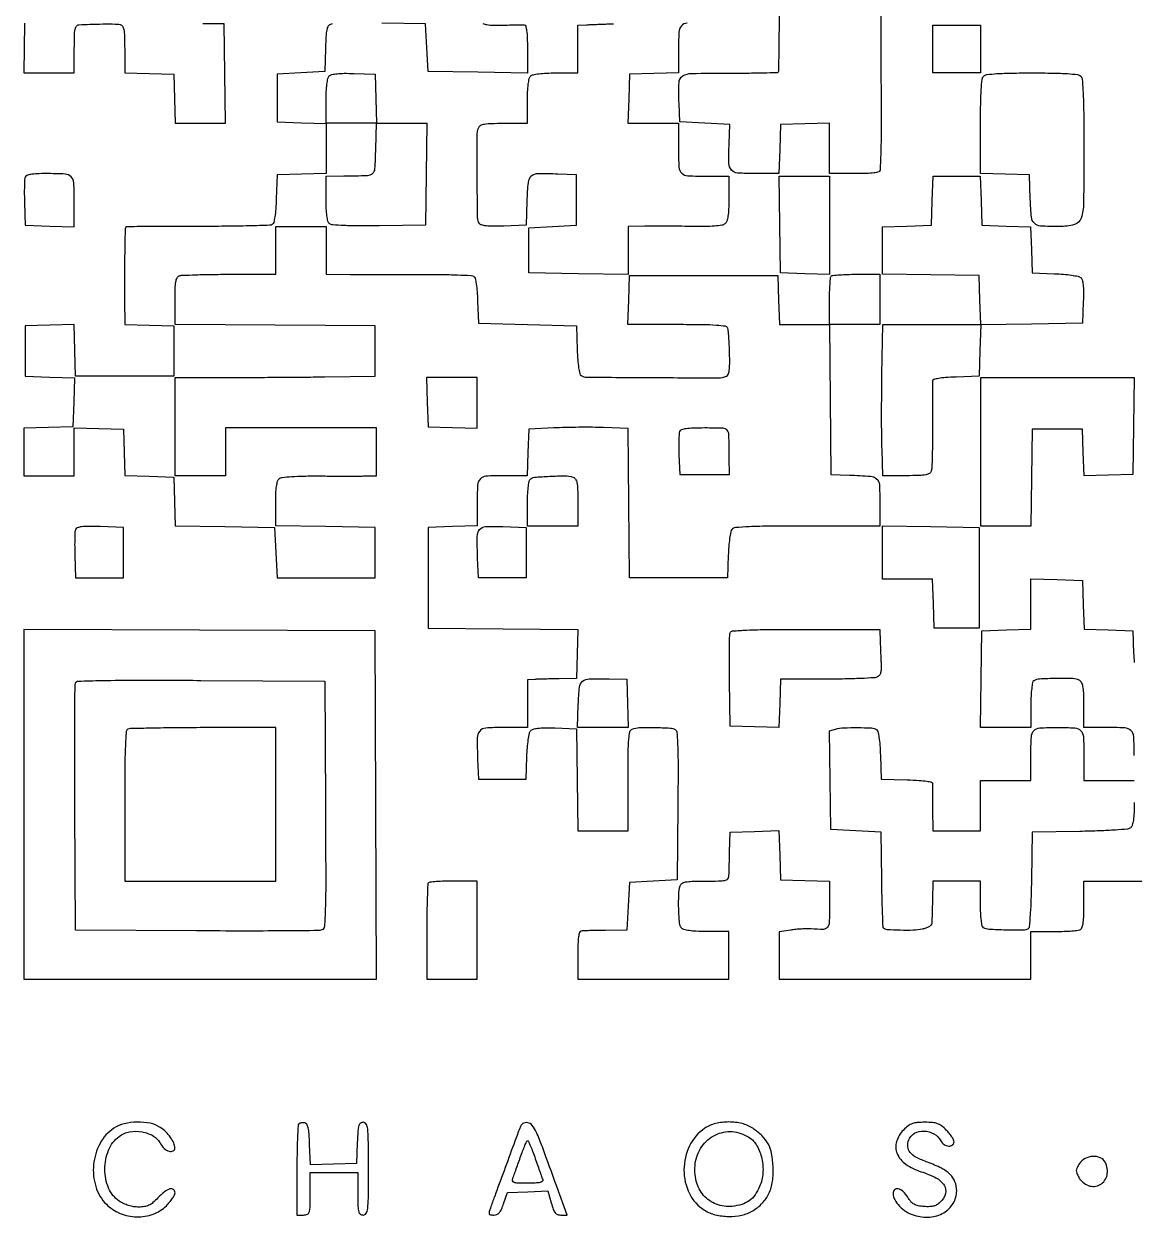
# Model space of a CAD drawing. Extents: x 156 to 936, y 100 to 969.
# Drawn here: x 156 to 575, y 100.2 to 550.5 of the extents above; entities that cross this region are included whole.
import ezdxf

# ---------------------------------------------------------------- set-up
doc = ezdxf.new("R2010")
doc.units = 0

msp = doc.modelspace()

# ---------------------------------------------------------------- linework, layer by layer
for points in [[(479.240207, 567.205282, -0.000227), (479.409304, 535.805294, -0.001654), (479.454893, 507.718864, -0.014417), (479.074272, 495.25, -0.316997), (478.596116, 494.650537, -0.038449), (476.852071, 494.284849, -0.025619), (474.021078, 494.06188, -0.006843), (469.5, 494), (460, 494), (460, 503.537526), (460, 513.075052), (450.75, 512.787526), (441.5, 512.5), (441.212474, 503.25), (440.924948, 494), (432.029862, 494, -0.016634), (425.305271, 494.223782, -0.197845), (423.014758, 495.350573, -0.17783), (422.052765, 497.823524, -0.012974), (422.104252, 505.249161), (422.342746, 512.5), (412.921373, 513), (403.5, 513.5), (403.222421, 520.5, -0.019077), (403.210676, 528.413517, -0.252904), (404.641628, 530.844125, -0.132354), (407.975434, 531.803176, -0.004233), (422.137604, 531.923077, 0.002108), (429.113187, 531.952479, 0.003397), (435.053865, 532.042931, 0.000656), (440.276555, 532.164803, 0.192516), (440.664425, 532.331092, 0.192319), (440.830767, 532.718679, 0.000675), (440.954504, 537.862059, 0.003446), (441.047063, 543.715271, 0.002139), (441.07897, 550.586957, -0.003621), (441.143284, 559.041264, -0.012566)], [(156.227935, 550.75), (155.955869, 532), (165.477935, 532), (175, 532), (175, 541, -0.005291), (175.054156, 546.117607, -0.042047), (175.302393, 548.468362, -0.118337), (175.833613, 549.642633, -0.211244), (176.75, 550.136162, -0.011134), (180.846928, 550.363296, -0.006466), (185.773673, 550.462748, -0.004459), (190.432791, 550.454981, -0.051308), (192.25, 550.248553, -0.191579), (193.163053, 549.63163, -0.103264), (193.690042, 548.357631, -0.04087), (193.942599, 545.954834, -0.005758), (194, 540.970138), (194, 532.075052), (203.25, 531.787526), (212.5, 531.5), (212.787526, 522.25), (213.075052, 513), (222.559591, 513), (232.044131, 513), (231.772065, 531.75), (231.5, 550.5), (223.439519, 550.573854, -0.008318)], [(272.288797, 550.514778, 0.127308), (271.064952, 549.862056, 0.142012), (270.372724, 548.721379, 0.052263), (270.019799, 546.518749, 0.005355), (269.788797, 541.240685), (269.5, 532.5), (260.5, 532), (251.5, 531.5), (251.5, 522.5), (251.5, 513.5), (260.75, 513.212474), (270, 512.924948), (270, 503.5), (270, 494.075052), (260.75, 493.787526), (251.5, 493.5), (251.207902, 484.532999, -0.009781), (251.008292, 480.70697, -0.020311), (250.673366, 477.73715, -0.020237), (250.245863, 475.554182, -0.195445), (249.707902, 474.800452, -0.134355), (248.701478, 474.491578, -0.001285), (240.967616, 474.274225, -0.004167), (232.028683, 474.120528, -0.002672), (221.649941, 474.084061, 0.001169), (211.33141, 474.078821, 0.001914), (202.588782, 474.020471, 0.000209), (194.790161, 473.935315, 0.195968), (194.465227, 473.798561, 0.193097), (194.188869, 473.151953, 0.000773), (194.021317, 465.118883, 0.003845), (193.917867, 456.216528, 0.002775), (193.933947, 446.287526), (194, 437.075052), (203.25, 436.787526), (212.5, 436.5), (212.5, 427), (212.5, 417.5), (194, 417.5), (175.5, 417.5), (175.213341, 427.287041), (174.926682, 437.074081), (165.713341, 436.787041), (156.5, 436.5), (156.5, 427), (156.5, 417.5), (165.787023, 417.211984), (175.074046, 416.923969), (174.787023, 407.711984), (174.5, 398.5), (165.25, 398.212474), (156, 397.924948), (156, 388.962474), (156, 380), (165.5, 380), (175, 380), (175, 389.037526), (175, 398.075052), (184.25, 397.787526), (193.5, 397.5), (193.788393, 388.787018), (194.076786, 380.074036), (203.288393, 379.787018), (212.5, 379.5), (212.787236, 370.271928), (213.074471, 361.043857), (231.787236, 360.771928), (250.5, 360.5), (251, 351), (251.5, 341.5), (270, 341.5), (288.5, 341.5), (288.5, 351), (288.5, 360.5), (269.75, 360.772065), (251, 361.044131), (251, 369.399621, -0.009737), (251.075047, 373.253137, -0.025472), (251.323495, 376.009931, -0.033602), (251.727352, 377.923549, -0.151877), (252.342312, 378.869131, -0.146492), (253.500371, 379.361222, -0.010877), (256.961216, 379.670544, -0.012587), (261.574921, 379.865427, -0.005785), (267.592312, 379.898357, 0.00076), (273.192001, 379.872724, 0.000884), (278.516179, 379.865854, 0.000784), (283.021636, 379.875064, 0.005311), (285.25, 379.906781), (289, 380), (289, 389), (289, 398), (280, 398.057692, 0.000568), (275.801215, 398.079838, 0.000295), (270.559375, 398.098438, 0.000293), (265.175369, 398.11121, 0.000446), (260.5, 398.115385, 0.000446), (255.824631, 398.11121, 0.000293), (250.440625, 398.098438, 0.000295), (245.198785, 398.079838, 0.000568), (241, 398.057692), (232, 398), (232, 389), (232, 380), (222.5, 380), (213, 380), (213, 398.5), (213, 417), (231.75, 417.043811, 0.000678), (240.302749, 417.07539, 0.000394), (250.573438, 417.135321, 0.000393), (260.867865, 417.211597, 0.000664), (269.5, 417.293811), (288.5, 417.5), (288.5, 427), (288.5, 436.5), (250.75, 436.762025), (213, 437.02405), (213, 445.905036, -0.006743), (213.063008, 450.576628, -0.034569), (213.311614, 453.156035, -0.069935), (213.783041, 454.654313, -0.192296), (214.581787, 455.393011, -0.081401), (215.755458, 455.635772, -0.002396), (220.815525, 455.821697, -0.00474), (226.792976, 455.955951, -0.003244), (233.581787, 456), (251, 456), (251, 465), (251, 474), (260.5, 474), (270, 474), (270, 465), (270, 456), (279.25, 455.920913, 0.001789), (284.007998, 455.897259, 0.000575), (291.070312, 455.895535, 0.000573), (298.930231, 455.911658, 0.000642), (306.5, 455.945576, -0.004216), (313.4854, 455.926933, -0.006368), (319.566772, 455.781938, -0.00281), (324.732862, 455.563829, -0.136237), (325.706033, 455.242819, -0.187186), (326.233934, 454.489563, -0.020215), (326.665789, 452.367511, -0.020637), (327.005617, 449.527105, -0.010777), (327.206033, 445.968156), (327.5, 437.5), (346, 437), (364.5, 436.5), (364.792098, 427.532999, 0.009786), (364.991711, 423.707636, 0.020298), (365.326695, 420.737125, 0.020215), (365.75425, 418.552989, 0.195149), (366.292098, 417.798312, 0.140604), (368.360861, 417.188225, 0.000534), (393.419866, 417.029606, 0.000776), (418.057293, 416.938208, 0.092164), (421.168213, 417.509605, 0.223714), (421.795987, 418.163321, 0.048871), (422.1572, 419.724916, 0.030343), (422.329642, 422.220748, 0.008311), (422.29687, 426.166273, 0.00546), (422.18145, 429.38461, 0.007202), (422.001985, 432.31474, 0.005377), (421.790653, 434.756619, 0.067433), (421.578254, 435.656668, 0.271279), (420.691139, 436.366128, 0.018627), (417.366617, 436.724974, 0.014637), (412.024969, 436.944108, 0.002932), (402.493859, 437), (383.924948, 437), (384.212474, 446.25), (384.5, 455.5), (412.5, 455.5), (440.5, 455.5), (440.787526, 446.25), (441.075052, 437), (450.521953, 437), (459.968853, 437), (460.234427, 408.75), (460.5, 380.5), (467.5, 380.245668, -0.009074), (475.47539, 379.810854, -0.165509), (477.785755, 378.832254, -0.199016), (478.810651, 376.706186, -0.014075), (479, 369.980948), (479, 361), (451.622445, 361, 0.002028), (437.75717, 360.943762, 0.009384), (429.742441, 360.72828, 0.009122), (424.49586, 360.392615, 0.201653), (423.166121, 359.700164, 0.126595), (422.728174, 358.772011, 0.012295), (422.317974, 356.299919, 0.014976), (421.984907, 353.281363, 0.011302), (421.793676, 349.950164), (421.5, 341.5), (403, 341.5), (384.5, 341.5), (384.23459, 369.653995), (383.96918, 397.807991), (374.73459, 398.153995, 0.007251), (370.512412, 398.250907, 0.004167), (365.422036, 398.251486, 0.004162), (360.306475, 398.166851, 0.006929), (356, 398), (346.5, 397.5), (346.211067, 388.75), (345.922134, 380), (337.068056, 380, 0.014857), (330.34305, 379.800131, 0.19548), (328.140867, 378.748514, 0.175092), (327.17083, 376.405473, 0.011464), (327, 368.955738), (327, 361.075052), (317.75, 360.787526), (308.5, 360.5), (308.5, 341.5), (308.5, 322.5), (336.787319, 322.234363), (365.074638, 321.968727), (364.787319, 312.734363), (364.5, 303.5), (358, 303.37386, 0.000962), (355.309766, 303.316476, 0.000942), (352.601562, 303.248389, 0.000927), (350.225762, 303.179771, 0.00357), (348.75, 303.12386), (346, 303), (346, 294), (346, 285), (337.019052, 285, 0.017192), (330.247903, 284.767116, 0.20709), (327.982164, 283.595696, 0.171789), (327.060049, 281.02952, 0.011142), (327.201382, 272.988223), (327.5, 265.5), (336.5, 265.5), (345.5, 265.5), (345.793676, 273.950164, -0.011626), (345.98723, 277.284084, -0.015307), (346.327227, 280.311068, -0.012743), (346.74742, 282.789423, -0.125475), (347.197621, 283.738119, -0.151604), (348.140288, 284.351899, -0.040696), (349.914254, 284.702074, -0.027996), (352.542386, 284.853535, -0.009286), (356.403945, 284.787955), (364.5, 284.5), (364.771593, 265.25), (365.043186, 246), (374.521593, 246), (384, 246), (384, 264.893011, -0.002389), (384.050787, 275.521809, -0.017848), (384.278963, 280.561114, -0.035117), (384.708785, 283.38321, -0.25083), (385.581787, 284.393011, -0.084467), (388.211856, 284.920332, -0.010846), (393.985226, 284.964484, -0.008749), (399.830282, 284.780063, -0.129858), (401.766137, 284.165697, -0.238902), (402.439694, 283.032303, -0.008101), (402.712124, 277.69409, -0.009141), (402.846101, 269.577531, -0.001938), (402.766137, 255.43101), (402.5, 227.5), (393.5, 227), (384.5, 226.5), (384, 217.5), (383.5, 208.5), (375.5, 208.4217, 0.001842), (372.344679, 208.379189, 0.002466), (369.482813, 208.315964, 0.001712), (367.083821, 208.242904, 0.025665), (366.25, 208.1717, 0.294475), (365.657206, 207.662932, 0.038348), (365.289492, 205.955425, 0.026341), (365.063768, 203.234984, 0.007528), (365, 199), (365, 190), (393.5, 190), (422, 190), (422, 199), (422, 208), (413.622445, 208, -0.009602), (409.724955, 208.074857, -0.025977), (406.970727, 208.324384, -0.035111), (405.072501, 208.733916, -0.149957), (404.114413, 209.362141, -0.155356), (403.384492, 211.166143, -0.011665), (403.101402, 216.512871, -0.016425), (403.119005, 221.878768, -0.059324), (403.644517, 225.25, -0.18359), (404.318188, 226.161869, -0.097243), (405.643298, 226.687301, -0.040043), (408.087453, 226.941384, -0.005885), (413.067388, 227, 0.005225), (418.166083, 227.053287, 0.042888), (420.475439, 227.30046, 0.125156), (421.604343, 227.833811, 0.2158), (422.052954, 228.75, 0.000721), (422.083895, 229.823683, 0.000087), (422.148235, 232.189063, 0.000103), (422.223627, 235.000094, 0.000085), (422.302954, 238), (422.5, 245.5), (431.711984, 245.787023), (440.923969, 246.074046), (441.211984, 236.787023), (441.5, 227.5), (450.75, 227.212474), (460, 226.924948), (460, 217.962474, -0.007896), (459.896916, 211.435201, -0.156406), (459.234261, 209.573055, -0.23183), (457.693098, 208.803715, -0.019467), (453.116167, 208.948107, 0.021004), (451.509697, 208.993847, 0.01002), (449.443773, 208.924457, 0.009913), (447.285034, 208.765635, 0.013897), (445.366167, 208.532201), (441, 207.877454), (441, 198.938727), (441, 190), (488.5, 190), (536, 190), (536, 199), (536, 208), (544.418213, 208, 0.006641), (547.757628, 208.044357, 0.008515), (550.828225, 208.178303, 0.006804), (553.386579, 208.368566, 0.069754), (554.418213, 208.606989, 0.192406), (555.217093, 209.346128, 0.06988), (555.688469, 210.845898, 0.034532), (555.937024, 213.428287, 0.00673), (556, 218.106989), (556, 227), (573.940983, 227, 0.004428), (581.323161, 227.065379, 0.008952)], [(329.133843, 550.609111, 0.04752), (330.736999, 550.210785, 0.032366), (333.074788, 550.014292, 0.011421), (336.439125, 550.026727, -0.00183), (339.234601, 550.090688, -0.002387), (341.793055, 550.127638, -0.00177), (343.937008, 550.140774, -0.022013), (344.75, 550.107072, -0.306499), (345.344562, 549.62601, -0.03993), (345.712396, 547.948808, -0.026644), (345.937042, 545.241988, -0.007382), (346, 540.977935), (346, 531.955869), (327.25, 532.227935), (308.5, 532.5), (308, 541.5), (307.5, 550.5), (291, 550.774093, 0.003202)], [(406.23644, 550.789157, 0.200407), (404.10196, 549.725349, 0.16867), (403.164908, 547.370181, 0.011119), (403, 539.955738), (403, 532.075052), (393.75, 531.787526), (384.5, 531.5), (384.212474, 522.25), (383.924948, 513), (393.462474, 513), (403, 513), (403, 503.606989, 0.013298), (403.190353, 496.45107, 0.19079), (404.232644, 494.179831, 0.18106), (406.570915, 493.176663, 0.011759), (414.081787, 493), (422, 493), (422, 484.622445, -0.009269), (421.925592, 480.609008, -0.028005), (421.671513, 477.886932, -0.040986), (421.239808, 476.051383, -0.142236), (420.562713, 475.052047, -0.135913), (419.379653, 474.520098, -0.018539), (416.660631, 474.205179, -0.01681), (412.894987, 474.037063, -0.007022), (407.812713, 474.052541, 0.001758), (403.023311, 474.117552, 0.001512), (397.987172, 474.152972, 0.001522), (393.416531, 474.157375, 0.004397), (390.25, 474.122939), (384, 474), (384, 464.977935), (384, 455.955869), (365.25, 456.227935), (346.5, 456.5), (346.5, 465), (346.5, 473.5), (355.5, 474), (364.5, 474.5), (364.5, 484), (364.5, 493.5), (357.520917, 493.800912, 0.012739), (349.942653, 493.934395, 0.177046), (347.421808, 492.990355, 0.194277), (346.223546, 490.678762, 0.015844), (345.787398, 483.740334), (345.5, 474.5), (337.085653, 474.206902, -0.008519), (333.085459, 474.135766, -0.027159), (330.4185, 474.278749, -0.039341), (328.659703, 474.610638, -0.187221), (327.850966, 475.206902, -0.138914), (327.187052, 477.437678, -0.001617), (327.032123, 492.974255, -0.002276), (326.998952, 508.158072, -0.091262), (327.606989, 511.418213, -0.192406), (328.346128, 512.217093, -0.06988), (329.845898, 512.688469, -0.034532), (332.428287, 512.937024, -0.00673), (337.106989, 513), (346, 513), (346, 521.3, -0.011084), (346.07823, 524.828493, -0.020332), (346.322289, 527.693122, -0.021091), (346.689458, 529.860329, -0.144849), (347.2, 530.8, -0.144849), (348.139671, 531.310542, -0.021091), (350.306878, 531.677711, -0.020332), (353.171507, 531.92177, -0.011084), (356.7, 532), (365, 532), (365, 541), (365, 550), (368.25, 550.154529, -0.001313), (369.843845, 550.226118, -0.000534), (372.014063, 550.315564, -0.000528), (374.347706, 550.406781, -0.000673), (376.5, 550.485732, 0.002246), (378.508735, 550.565745, 0.002647)], [(575, 274.393011, 0.013298), (574.809647, 281.54893, 0.19079), (573.767356, 283.820169, 0.18106), (571.429085, 284.823337, 0.011759), (563.918213, 285), (556, 285), (556, 293.464816, 0.007097), (555.93486, 298.053606, 0.039138), (555.671923, 300.510243, 0.081367), (555.147788, 301.958522, 0.148336), (554.25, 302.823274, 0.112432), (551.852944, 303.430775, 0.00997), (545.577509, 303.458053, 0.009399), (539.280601, 303.241406, 0.125753), (537.090077, 302.555671, 0.210928), (536.634432, 301.891738, 0.016669), (536.302239, 299.728384, 0.019145), (536.073478, 296.901441, 0.010616), (536, 293.440983), (536, 285), (526.526588, 285), (517.053177, 285), (517.276588, 303.25), (517.5, 321.5), (526.75, 321.787526), (536, 322.075052), (536, 331.573738), (536, 341.072424), (545.75, 340.786212), (555.5, 340.5), (555.787036, 331.287036), (556.074071, 322.074071), (565.287036, 321.787036), (574.5, 321.5), (574.793967, 313.031844, 0.010674), (574.994333, 309.460658, 0.020911)], [(575, 256.622445, -0.00979), (574.924918, 252.787976, -0.024916), (574.67771, 250.017003, -0.032122), (574.279311, 248.081684, -0.153905), (573.676204, 247.146237, -0.150078), (572.490107, 246.652029, -0.006421), (567.9248, 246.267561, -0.009449), (562.018538, 245.958517, -0.004527), (554.426204, 245.773792), (536.5, 245.5), (536.226088, 227.544238, -0.004561), (536.04793, 220.236809, -0.008822), (535.749068, 214.397982, -0.004061), (535.385642, 209.681654, -0.237362), (534.946239, 208.966774, -0.139241), (533.114441, 208.446231, -0.00648), (526.59885, 208.529577, -0.006909), (520.120893, 208.786033, -0.125703), (518.16335, 209.399044, -0.203244), (517.656175, 210.115211, -0.022214), (517.30575, 212.147517, -0.021519), (517.072951, 214.935892, -0.010066), (517, 218.559017), (517, 227), (508, 227), (499, 227), (498.847686, 219.75, -0.000884), (498.782014, 216.866931, -0.001118), (498.710607, 214.200939, -0.000882), (498.641766, 211.964883, -0.009043), (498.594924, 211.040431, -0.180145), (498.312985, 210.41777, -0.061202), (497.519578, 209.793183, -0.050147), (496.37304, 209.247185, -0.035327), (494.997239, 208.861075, -0.042644), (491.631601, 208.462949, -0.014377), (486.68698, 208.444376, -0.008147), (481.725542, 208.649345, -0.183989), (480.441694, 209.224972, -0.187929), (480.242383, 209.678731, -0.000909), (480.03379, 214.82246, -0.00398), (479.852741, 220.708043, -0.002487), (479.72987, 227.603463), (479.5, 245.5), (470, 246), (460.5, 246.5), (460.228384, 265.127716), (459.956769, 283.755432), (462.228384, 284.364061, -0.054124), (465.422897, 284.858758, -0.013997), (470.639658, 284.950079, -0.010083), (475.861862, 284.789945, -0.129551), (477.707902, 284.201688, -0.195149), (478.24575, 283.447011, -0.020215), (478.673305, 281.262875, -0.020298), (479.008289, 278.292364, -0.009786), (479.207902, 274.467001), (479.5, 265.5), (489.285423, 265.213361, -0.006813), (493.851056, 265.017331, -0.024495), (496.749867, 264.710318, -0.035316), (498.536422, 264.301232, -0.365386), (498.91694, 263.713361, 0.028871), (498.860852, 262.895163, 0.001744), (498.843049, 260.432987, 0.002604), (498.84735, 257.498501, 0.001922), (498.881517, 254.25), (499, 246), (508, 246), (517, 246), (517, 255.5), (517, 265), (526.5, 265), (536, 265), (536, 274.393011, -0.012408), (536.176283, 281.495521, -0.178439), (537.149829, 283.780378, -0.191368), (539.345666, 284.805247, -0.01463), (546, 285, -0.01463), (552.654334, 284.805247, -0.191368), (554.850171, 283.780378, -0.178439), (555.823717, 281.495521, -0.012408), (556, 274.393011), (556, 265), (565.5, 265), (575, 265)]]:
    msp.add_lwpolyline(points, format="xyb")
for points in [[(517, 541), (517, 532), (508, 532), (499, 532), (499, 541), (499, 550), (508, 550), (517, 550)], [(460, 474.462474), (460, 455.924948), (450.75, 456.212474), (441.5, 456.5), (441.267027, 474.75), (441.034054, 493), (450.517027, 493), (460, 493)], [(308.212474, 407.75), (308.5, 398.5), (317.75, 398.212474), (327, 397.924948), (327, 407.462474), (327, 417), (317.462474, 417), (307.924948, 417)], [(574.723412, 398.75), (574.5, 380.5), (565.289473, 380.212997), (556.078945, 379.925993), (555.789473, 388.712997), (555.5, 397.5), (546, 397.5), (536.5, 397.5), (536.227441, 379.25), (535.954883, 361), (526.542009, 361), (517.129135, 361), (517.114763, 389), (517.10039, 417), (546.023606, 417), (574.946823, 417)], [(516.5, 341.5), (516.5, 322.5), (508, 322.5), (499.5, 322.5), (499.212474, 331.75), (498.924948, 341), (489.462474, 341), (480, 341), (480, 351.022559), (480, 361.045117), (498.25, 360.772559), (516.5, 360.5)], [(156, 256.007138), (156, 190), (222.50719, 190), (289.014379, 190), (288.75719, 255.75), (288.5, 321.5), (222.25, 321.757138), (156, 322.014276)]]:
    msp.add_lwpolyline(points, close=True)
for points in [[(288.787526, 522.25), (289.075052, 513), (298.559119, 513), (308.043186, 513), (307.771593, 493.75), (307.5, 474.5), (290.059087, 474.285999, -0.004306), (282.398845, 474.257989, -0.010385), (276.733702, 474.403766, -0.008096), (272.515232, 474.668561, -0.154677), (271.309087, 475.158444, -0.155417), (270.71566, 476.084872, -0.030982), (270.321487, 478.035446, -0.024503), (270.075167, 480.812899, -0.009865), (270, 484.622445), (270, 493), (276.75, 493.09854, 0.005115), (285.590265, 493.31807, 0.167952), (287.553727, 494.074789, 0.204816), (288.447907, 495.852254, 0.008176), (288.786212, 503.25), (289.072424, 513), (279.536212, 513), (270, 513), (270, 521.3, -0.010869), (270.078193, 524.896692, -0.021373), (270.324495, 527.746533, -0.023516), (270.70151, 529.866807, -0.141534), (271.236619, 530.836619, -0.141627), (272.215618, 531.376564, -0.030081), (274.156875, 531.694801, -0.024175), (276.863904, 531.841129, -0.010354), (280.486619, 531.786619), (288.5, 531.5)], [(554.8, 530.8, -0.18053), (555.407952, 529.46802, -0.006813), (555.727124, 523.90859, -0.008548), (555.940257, 515.906163, -0.002383), (556, 503.371429, -0.002981), (555.877372, 482.801183, -0.074015), (554.97794, 477.216543, -0.254398), (552.441405, 474.78082, -0.067379), (546.678571, 474.013655, -0.013889), (539.68528, 474.223421, -0.177271), (537.315675, 475.249548, -0.182145), (536.201248, 477.551292, -0.01482), (535.786107, 484.357189), (535.5, 493.5), (526.25, 493.787526), (517, 494.075052), (517, 511.837526, -0.003872), (517.063979, 520.099395, -0.011928), (517.283779, 525.683264, -0.011315), (517.619876, 529.589573, -0.170869), (518.2, 530.8, -0.169764), (519.397655, 531.377171, -0.01182), (523.177412, 531.714912, -0.012304), (528.571675, 531.935516, -0.004067), (536.5, 532, -0.004067), (544.428325, 531.935516, -0.012304), (549.822588, 531.714912, -0.01182), (553.602345, 531.377171, -0.169764)], [(156.425484, 492.666411, 0.080166), (156.236697, 491.764851, 0.006003), (156.150171, 489.252242, 0.008183), (156.131923, 486.23728, 0.006125), (156.206869, 482.916411), (156.5, 474.5), (165.75, 474.212474), (175, 473.924948), (175, 483.355485, 0.012804), (174.816493, 490.520229, 0.185254), (173.804584, 492.801054, 0.185907), (171.528248, 493.815572, 0.01291), (164.386828, 494, 0.01006), (160.895685, 493.929748, 0.031442), (158.559998, 493.688073, 0.047133), (157.053697, 493.2871, 0.215765)], [(517.212474, 483.75), (517.5, 474.5), (526.711607, 474.212982), (535.923214, 473.925964), (536.211607, 465.212982), (536.5, 456.5), (544.950164, 456.206324, -0.011626), (548.284084, 456.01277, -0.015307), (551.311068, 455.672773, -0.012743), (553.789423, 455.25258, -0.125475), (554.738119, 454.802379, -0.151604), (555.351899, 453.859712, -0.040696), (555.702074, 452.085746, -0.027996), (555.853535, 449.457614, -0.009286), (555.787955, 445.596055), (555.5, 437.5), (536.285953, 437.228533), (517.071906, 436.957066), (516.785953, 427.228533), (516.5, 417.5), (507.75, 417.211067, 0.008458), (503.800151, 417.013711, 0.025362), (501.117545, 416.696906, 0.032626), (499.370824, 416.281483, 0.310946), (498.91971, 415.711067, 0.015841), (498.888862, 414.81783, 0.00032), (498.878915, 410.302626, 0.000756), (498.878646, 405.027378, 0.000508), (498.893582, 399, -0.00328), (498.874982, 392.934568, -0.004651), (498.772839, 387.539062, -0.002702), (498.620047, 382.997888, -0.065323), (498.406484, 381.75, -0.178832), (497.708884, 380.839709, -0.095042), (496.368927, 380.314623, -0.039978), (493.92515, 380.059427, -0.006034), (489.001232, 380), (480.13724, 380), (479.81862, 389.75, -0.005984), (479.715053, 394.75285, -0.001947), (479.679316, 402.14375, -0.001941), (479.703467, 410.356434, -0.002185), (479.791817, 418.25), (480.083634, 437), (498.579343, 437), (517.075052, 437), (516.787526, 446.25), (516.5, 455.5), (498.25, 455.772559), (480, 456.045117), (480, 464.985033), (480, 473.924948), (489.25, 474.212474), (498.5, 474.5), (498.787526, 483.75), (499.075052, 493), (508, 493), (516.924948, 493)], [(479, 446.5), (479, 437), (469.5, 437), (460, 437), (460, 445.833333, -0.007039), (460.048334, 449.266524, -0.010477), (460.195833, 452.267708, -0.005871), (460.400808, 454.76784, -0.174709), (460.666667, 455.333333, -0.174709), (461.23216, 455.599192, -0.005871), (463.732292, 455.804167, -0.010477), (466.733476, 455.951666, -0.007039), (470.166667, 456), (479, 456)], [(403.421649, 396.656415, 0.078282), (403.23321, 395.773024, 0.007235), (403.144753, 393.531874, 0.009185), (403.126964, 390.841003, 0.007079), (403.203033, 387.906415), (403.5, 380.5), (412.867647, 380.5), (422.235294, 380.5), (422.176471, 386.75, 0.004048), (422.02493, 395.405308, 0.166592), (421.381177, 397.137862, 0.217042), (419.839042, 397.896994, 0.007496), (412.968615, 398, 0.007567), (408.610611, 397.934044, 0.027394), (405.847946, 397.698536, 0.041983), (404.10667, 397.302323, 0.228018)], [(363.195068, 379.438088, -0.170574), (364.141883, 378.725419, -0.100341), (364.683452, 377.399096, -0.041096), (364.941231, 374.964831, -0.005839), (365, 369.932612), (365, 361), (355.5, 361), (346, 361), (346, 369.3, -0.011434), (346.074415, 372.55376, -0.015858), (346.300096, 375.461971, -0.012334), (346.619389, 377.833589, -0.158022), (347.021604, 378.621604, -0.175888), (348.666153, 379.390176, -0.009633), (354.444531, 379.793613, -0.014073), (360.138908, 379.9206, -0.075514)], [(175.440516, 359.705582, 0.079567), (175.246163, 358.782919, 0.006236), (175.154586, 356.263749, 0.008368), (175.133034, 353.240092, 0.006302), (175.206869, 349.916411), (175.5, 341.5), (184.5, 341.5), (193.5, 341.5), (193.5, 351), (193.5, 360.5), (184.733647, 360.789171, 0.007134), (180.346429, 360.871248, 0.030138), (177.721288, 360.72456, 0.052692), (176.127629, 360.365906, 0.223026)], [(345.5, 351), (345.5, 341.5), (336.5, 341.5), (327.5, 341.5), (327.201382, 348.988223, -0.010793), (327.053283, 357.09251, -0.171264), (327.964371, 359.647386, -0.215502), (330.19633, 360.765743, -0.018266), (336.778718, 360.788514), (345.5, 360.5)], [(479.139887, 317.25, 0.001824), (479.20924, 315.154786, 0.001256), (479.302433, 312.78159, 0.001267), (479.403604, 310.499062, 0.002588), (479.496799, 308.708605, -0.026866), (479.502909, 306.942896, -0.06024), (479.275656, 305.623713, -0.083261), (478.812605, 304.682169, -0.115715), (478.106912, 304.066731, -0.1076), (476.892643, 303.727521, -0.003533), (471.831405, 303.469332, -0.006604), (465.821897, 303.284812, -0.00453), (459, 303.227324), (441.5, 303.238397), (441.211984, 294.082175), (440.923969, 284.925954), (431.711984, 285.212977), (422.5, 285.5), (422.291818, 302.5, -0.002424), (422.242962, 309.105161, -0.003632), (422.270162, 314.873438, -0.001535), (422.344343, 319.80273, -0.077884), (422.510433, 320.75, -0.301042), (423.380476, 321.420994, -0.007056), (428.788401, 321.735045, -0.009023), (436.914503, 321.945155, -0.001951), (450.968615, 322), (479, 322)], [(269.759817, 255.860756, -0.000764), (269.87272, 227.927169, -0.00799), (269.718396, 216.469094, -0.011301), (269.378632, 209.947145, -0.290193), (268.367296, 208.58745, -0.089452), (267.032792, 208.333595, -0.000479), (253.803136, 208.219928, -0.002086), (238.709184, 208.167691, -0.00132), (221.107479, 208.226694), (175.5, 208.5), (175.239372, 254.5, -0.000997), (175.174287, 272.225103, -0.001596), (175.197198, 287.357597, -0.000282), (175.267665, 300.72814, -0.090314), (175.461789, 301.759906, -0.301449), (176.45055, 302.464468, -0.003096), (185.402033, 302.70934, -0.005599), (198.68089, 302.841585, -0.001079), (222.722417, 302.759906), (269.5, 302.5)], [(383.787526, 294.079139), (384.075052, 285), (374.498593, 285), (364.922134, 285), (365.211067, 293.707408, -0.017232), (365.65025, 300.191309, -0.196383), (366.833175, 302.409483, -0.169125), (369.317598, 303.338859, -0.012093), (376.796981, 303.329139), (383.5, 303.158278)], [(195.25, 284.337719, 0.286605), (194.579791, 283.416621, 0.006896), (194.265434, 277.906228, 0.008864), (194.055066, 269.647433, 0.001935), (194, 255.416667), (194, 227), (222.5, 227), (251, 227), (251, 256), (251, 285), (223.75, 284.921053, 0.001717), (213.21496, 284.854351, 0.002675), (204.1375, 284.717133, 0.000767), (196.247198, 284.543529, 0.090243)], [(308.666667, 226.333333, 0.187801), (308.396866, 225.719507, 0.001706), (308.195833, 220.623958, 0.00551), (308.048127, 214.71727, 0.003496), (308, 207.833333), (308, 190), (317.5, 190), (327, 190), (327, 208.5), (327, 227), (318.166667, 227, 0.007039), (314.733476, 226.951666, 0.010477), (311.732292, 226.804167, 0.005871), (309.23216, 226.599192, 0.174709)], [(189.897883, 133.741929, 0.123571), (184.693554, 128.023473, 0.099021), (182.264781, 120.03257, 0.098882), (183.094974, 111.712422, 0.122818), (187.088113, 105.065733, 0.098964), (192.267618, 101.611903, 0.092007), (198.514327, 100.297888, 0.093982), (204.703321, 101.319418, 0.10903), (209.726097, 104.526097, 0.022387), (210.97935, 105.896896, 0.026099), (212.038291, 107.308291, 0.026454), (212.795922, 108.576241, 0.122026), (213, 109.4, 0.23501), (212.403002, 110.600003, 0.237998), (211.091163, 110.839, 0.09698), (209.016436, 109.757692, 0.035229), (206.564771, 107.5, -0.025084), (204.68394, 105.69617, -0.066715), (203.131759, 104.676761, -0.074566), (201.471111, 104.16484, -0.037559), (199.279806, 104, -0.040052), (197.394567, 104.151257, -0.034724), (195.462628, 104.602673, -0.034598), (193.604193, 105.319492, -0.038944), (191.93819, 106.262671, -0.146923), (187.93837, 111.148201, -0.098754), (186.513831, 118.270145, -0.097087), (187.92698, 125.500181, -0.136242), (191.924861, 130.679075, -0.11656), (195.858874, 132.391263, -0.088959), (200.57013, 132.395864, -0.092046), (204.848311, 130.785304, -0.138353), (207.556065, 127.891583, 0.094241), (208.950892, 126.113447, 0.106149), (210.847943, 125.06179, 0.191052), (212.324356, 125.184424, 0.292626), (212.964565, 126.25, 0.100369), (212.529078, 128.123336, 0.047083), (211.281866, 130.288688, 0.044254), (209.501624, 132.380424, 0.048639), (207.432574, 134.053655, 0.095632), (203.659785, 135.613906, 0.054862), (198.74001, 136.067004, 0.054485), (193.785117, 135.436151, 0.087985)], [(259.701236, 135.367903, 0.18639), (259.417979, 134.728201, 0.002081), (259.205988, 129.927863, 0.006098), (259.050648, 124.336228, 0.003894), (259, 117.833333), (259, 101), (261.5, 101, 0.093656), (262.948613, 101.273745, 0.227396), (263.671875, 102.05, 0.071364), (263.953338, 103.789706, 0.004478), (264, 109), (264, 117), (273, 117), (282, 117), (282, 109, 0.005351), (282.051385, 104.198839, 0.055952), (282.3125, 102.25, 0.176663), (282.921799, 101.349175, 0.157888), (284, 101, 0.267644), (285.131287, 101.652291, 0.103099), (285.721429, 103.4375, 0.026629), (285.959338, 107.362042, 0.001825), (286, 118.5, 0.00187), (285.958715, 129.538885, 0.025991), (285.722029, 133.515504, 0.097008), (285.146947, 135.343277, 0.274756), (284.042064, 136, 0.164207), (282.991022, 135.645258, 0.160667), (282.35859, 134.723145, 0.055115), (282.018137, 132.768376, 0.006162), (281.792064, 128.25), (281.5, 120.5), (272.792754, 120.211691), (264.085508, 119.923381), (263.792754, 127.700846, 0.008359), (263.577638, 131.655598, 0.038323), (263.239681, 133.927592, 0.076211), (262.726673, 135.225535, 0.216749), (261.951236, 135.773725, 0.047014), (261.306808, 135.834818, 0.044782), (260.651434, 135.776373, 0.048101), (260.081091, 135.615714, 0.104047)], [(343.130496, 133.81934, 0.001573), (341.302244, 128.913851, 0.000231), (337.636493, 118.968517, 0.000205), (333.959726, 108.966389, 0.002025), (332.4311, 104.75, 0.008186), (331.616156, 102.350325, 0.137117), (331.584157, 101.519131, 0.300971), (332.022305, 101.109275, 0.041862), (333.325193, 101, 0.098876), (334.488528, 101.232322, 0.115382), (335.40111, 101.889306, 0.074554), (336.194102, 103.13127, 0.02165), (337.030834, 105.25), (338.5, 109.5), (346.108972, 109.789526), (353.717945, 110.079051), (354.988934, 105.539526, 0.018114), (355.753256, 103.147003, 0.081822), (356.465017, 101.870711, 0.135989), (357.352224, 101.225903, 0.089779), (358.600188, 101), (360.940454, 101), (357.06995, 111.75, 0.001409), (351.627017, 126.734683, 0.01862), (349.397124, 132.183207, 0.05546), (347.822531, 134.830932, 0.196529), (346.156156, 135.81934, 0.07219), (345.132694, 135.822536, 0.111223), (344.308316, 135.509842, 0.102544), (343.652819, 134.850329, 0.054573)], [(412.913111, 133.720429, 0.132715), (407.173378, 127.095315, 0.112193), (405.084646, 118.034936, 0.114386), (407.126082, 109.101505, 0.142141), (412.816527, 102.804376, 0.079665), (416.913944, 101.098131, 0.055766), (421.886024, 100.477558, 0.055776), (426.871229, 100.971125, 0.079787), (431.007535, 102.572392, 0.071016), (434.645245, 105.456693, 0.08088), (437.142894, 109.129499, 0.073653), (438.498615, 113.693338, 0.047378), (438.75863, 119.218033, 0.035447), (438.167073, 124.185849, 0.075259), (436.880021, 127.828705, 0.07886), (434.617975, 130.821339, 0.042168), (431.010169, 133.75, 0.090775), (427.010368, 135.519578, 0.059347), (421.987426, 136.109559, 0.059214), (416.95182, 135.502754, 0.088928)], [(487.923077, 133.076923, 0.123622), (485.292442, 128.682412, 0.174868), (485.531069, 124.169427, 0.142633), (488.771634, 120.18185, 0.075056), (494.554338, 117.351349, -0.043841), (500.192106, 115.014197, -0.129526), (503.267994, 112.215592, -0.209756), (503.768896, 109.139673, -0.134123), (501.945181, 105.945181, -0.056234), (500.733417, 104.979127, -0.071904), (499.429758, 104.401417, -0.059918), (497.83564, 104.154152, -0.026746), (495.708847, 104.195181, -0.029494), (493.442877, 104.495435, -0.081564), (491.938041, 105.05068, -0.087037), (490.745942, 106.034325, -0.036823), (489.513666, 107.71148, 0.061947), (487.779923, 109.838919, 0.128357), (485.920872, 110.873813, 0.259966), (484.593285, 110.52628, 0.204296), (484, 109.134859, 0.127823), (484.607675, 106.796683, 0.064939), (486.430568, 104.339289, 0.060176), (489.030054, 102.225719, 0.067944), (491.957187, 100.894681, 0.090854), (497.857088, 100.243744, 0.113873), (503.104681, 101.85607, 0.128349), (506.688763, 105.402848, 0.134637), (508, 110.184113, 0.093108), (507.364494, 113.567282, 0.106915), (505.553879, 116.304636, 0.077386), (502.25465, 118.654661, 0.028715), (497.005613, 120.917682, -0.030018), (492.779285, 122.752842, -0.101144), (490.431658, 124.617632, -0.157107), (489.563448, 126.752488, -0.109917), (489.93989, 129.341899, -0.178234), (492.111106, 131.837076, -0.13383), (495.67969, 132.694758, -0.123004), (499.425986, 131.637793, -0.140828), (502.012265, 128.977082, 0.12632), (503.246231, 127.632988, 0.124823), (504.980594, 127.041989, 0.174689), (506.403226, 127.429335, 0.244472), (507, 128.576923, 0.115959), (506.812648, 129.373898, 0.028583), (506.141346, 130.549279, 0.027718), (505.195777, 131.842082, 0.024625), (504.076923, 133.076923, 0.034195), (502.312711, 134.615022, 0.0755), (500.746639, 135.466418, 0.065802), (498.864647, 135.879026, 0.021106), (496, 136, 0.021106), (493.135353, 135.879026, 0.065802), (491.253361, 135.466418, 0.0755), (489.687289, 134.615022, 0.034195)], [(429.560046, 130.368699, -0.118357), (432.610318, 127.128004, -0.076212), (434.472023, 122.290692, -0.071932), (434.864942, 116.815752, -0.08229), (433.638016, 111.717881, -0.054386), (431.888127, 108.582553, -0.082757), (429.693128, 106.376376, -0.081508), (426.875189, 104.979726, -0.051202), (423.260131, 104.265063, -0.11365), (417.283555, 105.067528, -0.125625), (412.510322, 108.401782, -0.118024), (409.722109, 113.808069, -0.092631), (409.348766, 120.413425, -0.119099), (411.800574, 126.822888, -0.128368), (416.856407, 131.195129, -0.131856), (423.291966, 132.469416, -0.129039)], [(348.97809, 122.25, 0.000112), (349.909719, 119.573636, 0.000144), (350.766747, 117.115625, 0.000109), (351.486264, 115.055356, 0.001267), (351.77001, 114.25, -0.333393), (351.590639, 113.674895, -0.103243), (350.709664, 113.282428, -0.043297), (348.962067, 113.059636, -0.010066), (346, 113, -0.006731), (342.398535, 113.048483, -0.069848), (340.940387, 113.293371, -0.25449), (340.413188, 113.840844, -0.160035), (340.457995, 114.75, 0.00518), (340.84219, 115.782385, 0.000816), (341.573448, 117.821875, 0.000906), (342.427109, 120.228819, 0.000792), (343.31166, 122.75, -0.007589), (344.188981, 125.145807, -0.012079), (345.019445, 127.164062, -0.005996), (345.769221, 128.814087, -0.290886), (346.061745, 129, -0.293548), (346.355411, 128.811332, -0.005216), (347.152883, 127.017188, -0.011237), (348.037027, 124.837541, -0.007033)], [(554.332541, 120.384769, 0.026347), (553.430468, 118.835808, 0.105807), (553.146264, 117.783767, 0.11191), (553.325441, 116.739167, 0.031213), (554.059488, 115.239425, 0.175999), (557.744914, 112.104926, 0.222752), (562.150445, 112.466927, 0.218), (564.756975, 116.108906, 0.172504), (564.026467, 120.950547, 0.17082), (562.192946, 122.628164, 0.11575), (559.3774, 123.117782, 0.106648), (556.447535, 122.304422, 0.127553)]]:
    msp.add_lwpolyline(points, format="xyb", close=True)

doc.saveas('drawing.dxf')
